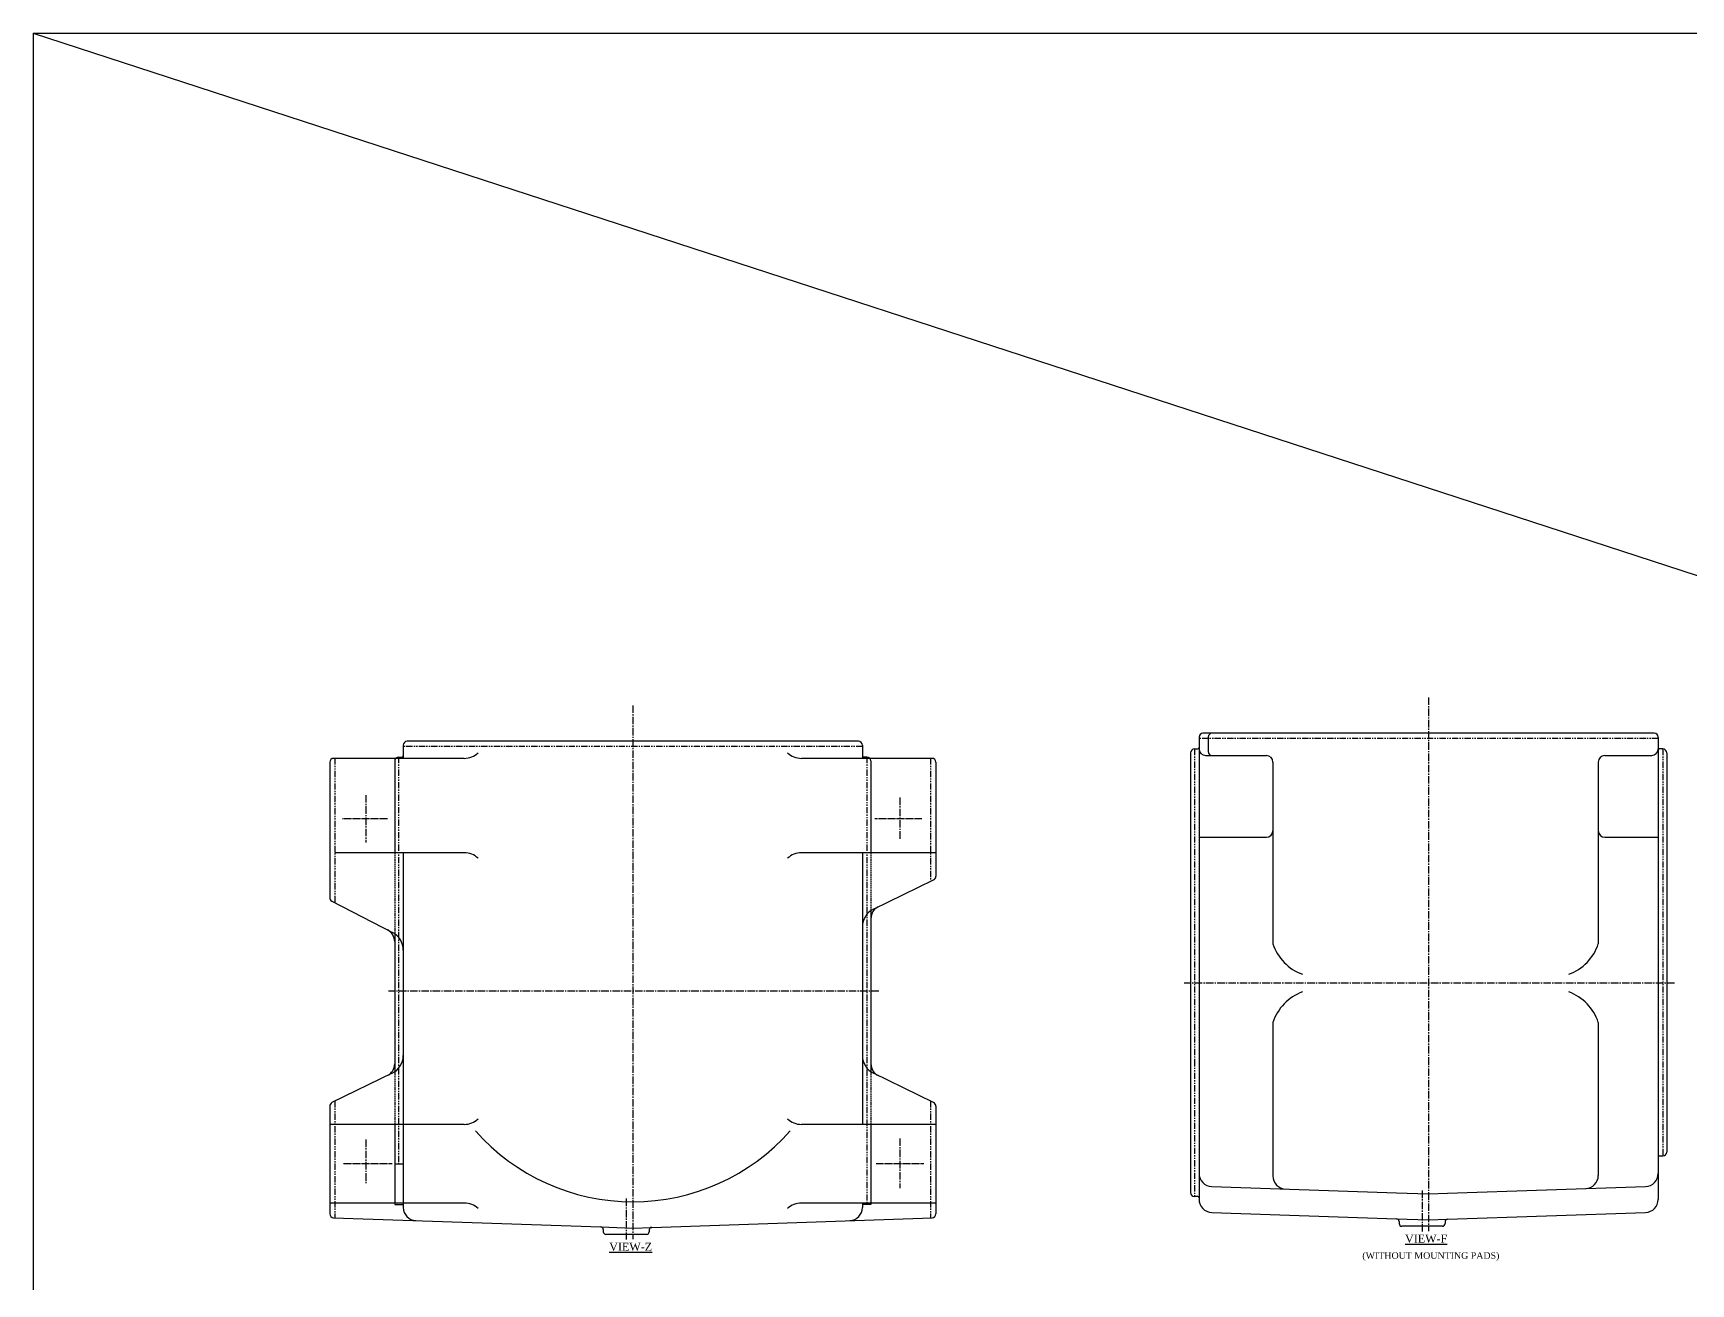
# Model space of a CAD drawing. Header units: millimetres. Extents: x -3508 to 12243, y -3609 to 4092.
# Drawn here: x 2666 to 3930, y 3138 to 4092 of the extents above; entities that cross this region are included whole.
import ezdxf

# ---------------------------------------------------------------- set-up
doc = ezdxf.new("R2010")
doc.units = ezdxf.units.MM
doc.header["$LTSCALE"] = 0.3
for name, pattern in [('CENTER2', [28.575, 19.05, -3.175, 3.175, -3.175]), ('HIDDEN2', [4.7625, 3.175, -1.5875]), ('PHANTOM2', [31.75, 15.875, -3.175, 3.175, -3.175, 3.175, -3.175])]:
    doc.linetypes.add(name, pattern=pattern)
for name, color, linetype in [('center', 1, 'CENTER2'), ('CHAIN ...', 8, 'PHANTOM2'), ('hidden', 4, 'HIDDEN2')]:
    doc.layers.add(name, color=color, linetype=linetype)
doc.styles.add('ROMANTIC', font='romantic.ttf')

msp = doc.modelspace()

# ---------------------------------------------------------------- linework, layer by layer
for p, q in [((2666.3122, 4091.8082), (2666.3122, 2346.5266)), ((2666.3122, 4091.8082), (8019.6586, 4091.8082)), ((2666.3122, 4091.8082), (8019.6586, 2346.5266)), ((3295.3886, 3552.0517), (2951.3886, 3552.0517)), ((3555.009, 3555.2219), (3555.009, 3202.8849)), ((3902.009, 3558.2219), (3558.009, 3558.2219)), ((3562.009, 3555.2219), (3562.009, 3544.2219)), ((3905.009, 3555.2219), (3905.009, 3206.2219)), ((2994.8909, 3539.0517), (2895.3886, 3539.0517)), ((2944.8886, 3540.0517), (2947.3886, 3540.0517)), ((2948.3886, 3549.0517), (2948.3886, 3539.0517)), ((3351.3886, 3539.0517), (3251.8863, 3539.0517)), ((3298.3886, 3549.0517), (3298.3886, 3539.0517)), ((3301.8886, 3540.0517), (3299.3886, 3540.0517)), ((3548.509, 3543.2219), (3548.509, 3315.5118)), ((3551.509, 3546.2219), (3554.009, 3546.2219)), ((3560.009, 3541.2219), (3606.309, 3541.2219)), ((3864.309, 3541.2219), (3900.009, 3541.2219)), ((3908.509, 3546.2219), (3906.009, 3546.2219)), ((3911.509, 3543.2219), (3911.509, 3473.2219)), ((2892.3886, 3536.0517), (2892.3886, 3432.9513)), ((2941.8886, 3537.0517), (2941.8886, 3467.0517)), ((3304.8886, 3537.0517), (3304.8886, 3467.0517)), ((3354.3886, 3536.0517), (3354.3886, 3449.1556)), ((3611.309, 3536.2219), (3611.309, 3397.7219)), ((3859.309, 3536.2219), (3859.309, 3397.7219)), ((3555.009, 3478.9029), (3606.309, 3478.9029)), ((3864.309, 3478.9029), (3905.009, 3478.9029)), ((2994.8909, 3467.0517), (2896.3886, 3467.0517)), ((2948.3886, 3467.0517), (2948.3886, 3196.7147)), ((3354.3886, 3467.0517), (3251.8863, 3467.0517)), ((3298.3886, 3467.0517), (3298.3886, 3260.0517)), ((3911.509, 3473.2219), (3911.509, 3429.1205)), ((3306.8121, 3424.0725), (3352.7039, 3446.4593)), ((2894.0062, 3430.2888), (2940.3008, 3406.2511)), ((3911.509, 3429.1205), (3911.509, 3419.9321)), ((3304.8886, 3422.9503), (3304.8886, 3413.7619)), ((3304.8886, 3413.7619), (3304.8886, 3309.3416)), ((3911.509, 3419.9321), (3911.509, 3315.5118)), ((2941.8886, 3405.2979), (2941.8886, 3396.3137)), ((2941.8886, 3396.3137), (2941.8886, 3309.3416)), ((3611.309, 3337.7219), (3611.309, 3220.7534)), ((3859.309, 3337.7219), (3859.309, 3221.1168)), ((3548.509, 3315.5118), (3548.509, 3306.3234)), ((3911.509, 3315.5118), (3911.509, 3306.3234)), ((2939.9651, 3299.0309), (2894.0733, 3276.6441)), ((2941.8886, 3309.3416), (2941.8886, 3300.1532)), ((3304.8886, 3309.3416), (3304.8886, 3300.1532)), ((3352.7039, 3276.6441), (3306.8121, 3299.0309)), ((3548.509, 3306.3234), (3548.509, 3266.2219)), ((3911.509, 3306.3234), (3911.509, 3266.2219)), ((2892.3886, 3273.9478), (2892.3886, 3191.8706)), ((3354.3886, 3273.9478), (3354.3886, 3191.8706)), ((2994.8909, 3260.0517), (2892.3886, 3260.0517)), ((2941.8886, 3260.0517), (2941.8886, 3199.0517)), ((3354.3886, 3260.0517), (3251.8863, 3260.0517)), ((3304.8886, 3260.0517), (3304.8886, 3199.0517)), ((3548.509, 3266.2219), (3548.509, 3208.0024)), ((3911.509, 3266.2219), (3911.509, 3238.9719)), ((3906.009, 3235.9719), (3908.509, 3235.9719)), ((2948.3886, 3229.8017), (2941.8886, 3229.8017)), ((3564.6663, 3212.6988), (3705.5775, 3207.8676)), ((3744.4404, 3207.5248), (3895.3516, 3212.6988)), ((2994.8909, 3200.0517), (2892.3886, 3200.0517)), ((2941.8886, 3199.0517), (2948.3886, 3199.0517)), ((3354.3886, 3200.0517), (3251.8863, 3200.0517)), ((3298.3886, 3200.0517), (3298.3886, 3196.7147)), ((3304.8886, 3199.0517), (3298.3886, 3199.0517)), ((3554.009, 3205.0024), (3551.509, 3205.0024)), ((3705.5775, 3207.8676), (3730.009, 3207.03)), ((3730.009, 3207.03), (3744.4404, 3207.5248)), ((3905.009, 3206.2219), (3905.009, 3202.8849)), ((2895.2858, 3188.8724), (3098.9571, 3181.8894)), ((3137.8201, 3181.5465), (3351.4914, 3188.8724)), ((3564.6663, 3192.8908), (3705.5775, 3188.0596)), ((3705.5775, 3188.0596), (3730.009, 3187.2219)), ((3707.509, 3186.0607), (3707.509, 3184.3934)), ((3730.009, 3187.2219), (3744.4404, 3187.7167)), ((3730.009, 3187.2219), (3730.009, 3187.2219)), ((3742.509, 3185.7179), (3742.509, 3184.3934)), ((3744.4404, 3187.7167), (3895.3516, 3192.8908)), ((3098.9571, 3181.8894), (3123.3886, 3181.0517)), ((3100.8886, 3179.8906), (3100.8886, 3178.2232)), ((3133.8886, 3176.2232), (3102.8886, 3176.2232)), ((3123.3886, 3181.0517), (3137.8201, 3181.5465)), ((3123.3886, 3181.0517), (3123.3886, 3181.0517)), ((3135.8886, 3179.5477), (3135.8886, 3178.2232)), ((3740.509, 3182.3934), (3709.509, 3182.3934))]:
    msp.add_line(p, q)
for centre, radius, start, end in [((2951.3886, 3549.0517), 3, 90, 180), ((3295.3886, 3549.0517), 3, 0, 90), ((3558.009, 3555.2219), 3, 90, 180), ((3565.009, 3555.2219), 3, 90, 180), ((3902.009, 3555.2219), 3, 0, 90), ((2895.3886, 3536.0517), 3, 90, 180), ((2944.8886, 3537.0517), 3, 90, 180), ((2947.3886, 3541.0517), 1, 270, 0), ((2994.9314, 3554.3297), 15.2781, 269.8482266, 313.4158582), ((3251.8458, 3554.3297), 15.2781, 226.5841418, 270.1517734), ((3299.3886, 3541.0517), 1, 180, 270), ((3301.8886, 3537.0517), 3, 0, 90), ((3351.3886, 3536.0517), 3, 0, 90), ((3551.509, 3543.2219), 3, 90, 180), ((3554.009, 3547.2219), 1, 270, 0), ((3560.009, 3546.2219), 5, 180, 270), ((3565.009, 3544.2219), 3, 180, 270), ((3606.309, 3536.2219), 5, 0, 90), ((3864.309, 3536.2219), 5, 90, 180), ((3900.009, 3546.2219), 5, 270, 0), ((3906.009, 3547.2219), 1, 180, 270), ((3908.509, 3543.2219), 3, 0, 90), ((3606.309, 3483.9029), 5, 270, 0), ((3864.309, 3483.9029), 5, 180, 270), ((2994.9314, 3451.7737), 15.2781, 46.5841418, 90.1517734), ((3251.8458, 3451.7737), 15.2781, 89.8482266, 133.4158582), ((3351.3886, 3449.1556), 3, 296.003909, 0), ((2895.3886, 3432.9513), 3, 180, 242.5602721), ((3314.8886, 3416.886), 10, 116.003909, 180), ((3313.3886, 3410.5911), 15, 116.003909, 180), ((2931.8886, 3399.3514), 10, 0, 62.5602721), ((2933.3886, 3392.9387), 15, 0, 62.5602721), ((3646.5619, 3409.2994), 37.1054, 198.1808156, 249.8823592), ((3824.056, 3409.2994), 37.1054, 290.1176408, 341.8191844), ((3646.5619, 3326.1444), 37.1054, 110.1176408, 161.8191844), ((3824.056, 3326.1444), 37.1054, 18.1808156, 69.8823592), ((2933.3886, 3312.5124), 15, 296.003909, 0), ((3313.3886, 3312.5124), 15, 180, 243.996091), ((2931.8886, 3306.2174), 10, 296.003909, 0), ((3314.8886, 3306.2174), 10, 180, 243.996091), ((2895.3886, 3273.9478), 3, 116.003909, 180), ((3351.3886, 3273.9478), 3, 0, 63.996091), ((2994.9314, 3275.3297), 15.2781, 269.8482266, 313.4158582), ((3251.8458, 3275.3297), 15.2781, 226.5841418, 270.1517734), ((3123.3886, 3361.3851), 160.3333, 221.5445094, 318.4554906), ((3906.009, 3234.9719), 1, 90, 180), ((3908.509, 3238.9719), 3, 270, 0), ((3565.009, 3222.693), 10, 180, 268.0363425), ((3895.009, 3222.693), 10, 271.9636575, 0), ((3621.309, 3220.7534), 10, 180, 268.0363425), ((3849.309, 3221.1168), 10, 271.9636575, 0), ((2994.9314, 3184.7737), 15.2781, 46.5841418, 90.1517734), ((3251.8458, 3184.7737), 15.2781, 89.8482266, 133.4158582), ((3551.509, 3208.0024), 3, 180, 270), ((3554.009, 3204.0024), 1, 0, 90), ((3565.009, 3202.8849), 10, 180, 268.0363425), ((3895.009, 3202.8849), 10, 271.9636575, 0), ((2895.3886, 3191.8706), 3, 180, 268.0363425), ((2958.3886, 3196.7147), 10, 180, 268.0363425), ((3288.3886, 3196.7147), 10, 271.9636575, 0), ((3351.3886, 3191.8706), 3, 271.9636575, 0), ((3705.509, 3186.0607), 2, 0, 88.0363425), ((3709.509, 3184.3934), 2, 180, 270), ((3740.509, 3184.3934), 2, 270, 0), ((3744.509, 3185.7179), 2, 91.9636575, 180), ((3098.8886, 3179.8906), 2, 0, 88.0363425), ((3102.8886, 3178.2232), 2, 180, 270), ((3133.8886, 3178.2232), 2, 270, 0), ((3137.8886, 3179.5477), 2, 91.9636575, 180)]:
    msp.add_arc(centre, radius, start, end)
at = {"layer": 'center'}
for p, q in [((3123.3886, 3579.3745), (3123.3886, 3172.5044)), ((3730.009, 3585.5447), (3730.009, 3178.6746)), ((2919.8886, 3511.0997), (2919.8886, 3474.8816)), ((3326.8886, 3509.197), (3326.8886, 3477.1166)), ((3310.8389, 3361.5517), (2937.0438, 3361.5517)), ((3917.4593, 3367.7219), (3543.6642, 3367.7219)), ((2919.8886, 3248.5209), (2919.8886, 3214.6255)), ((3326.8886, 3249.3926), (3326.8886, 3211.4647)), ((3725.009, 3209.6375), (3725.009, 3178.4668)), ((3118.3886, 3203.4673), (3118.3886, 3172.2966))]:
    msp.add_line(p, q, dxfattribs=at)
at = {"layer": 'center', "ltscale": 0.4}
for p, q in [((2936.5198, 3493.0517), (2901.7269, 3493.0517)), ((3343.7326, 3493.0517), (3307.9608, 3493.0517)), ((2939.8422, 3230.0517), (2902.3886, 3230.0517)), ((3345.1559, 3230.0517), (3308.913, 3230.0517))]:
    msp.add_line(p, q, dxfattribs=at)
at = {"layer": 'CHAIN ...'}
for p, q in [((3905.009, 3554.2219), (3555.009, 3554.2219)), ((2896.3886, 3539.0517), (2896.3886, 3429.0517)), ((2944.8886, 3540.0517), (2944.8886, 3302.8817)), ((3298.3886, 3548.0517), (2948.3886, 3548.0517)), ((3301.8886, 3540.0517), (3301.8886, 3199.0517)), ((3350.3886, 3539.0517), (3350.3886, 3445.3299)), ((3551.509, 3546.2219), (3551.509, 3309.0519)), ((3908.509, 3546.2219), (3908.509, 3235.9719)), ((2944.8886, 3302.7669), (2944.8886, 3229.8017)), ((3551.509, 3308.9371), (3551.509, 3205.0024)), ((2896.3886, 3277.7736), (2896.3886, 3188.8346)), ((3350.3886, 3277.7736), (3350.3886, 3188.8346))]:
    msp.add_line(p, q, dxfattribs=at)
at = {"layer": 'hidden'}
for p, q in [((2941.8886, 3467.0517), (2941.8886, 3405.2979)), ((3304.8886, 3467.0517), (3304.8886, 3422.9503)), ((2941.8886, 3300.1532), (2941.8886, 3260.0517)), ((3304.8886, 3300.1532), (3304.8886, 3260.0517))]:
    msp.add_line(p, q, dxfattribs=at)

# ---------------------------------------------------------------- texts
at = {"style": 'ROMANTIC'}
for s, height, p in [('%%UVIEW-F', 6.1, (3712.006, 3169.9306)), ('%%UVIEW-Z', 6.1, (3105.3857, 3163.7604)), ('(WITHOUT MOUNTING PADS)', 5, (3679.4743, 3157.5774))]:
    msp.add_text(s, height=height, dxfattribs=at).set_placement(p)

doc.saveas('drawing.dxf')
